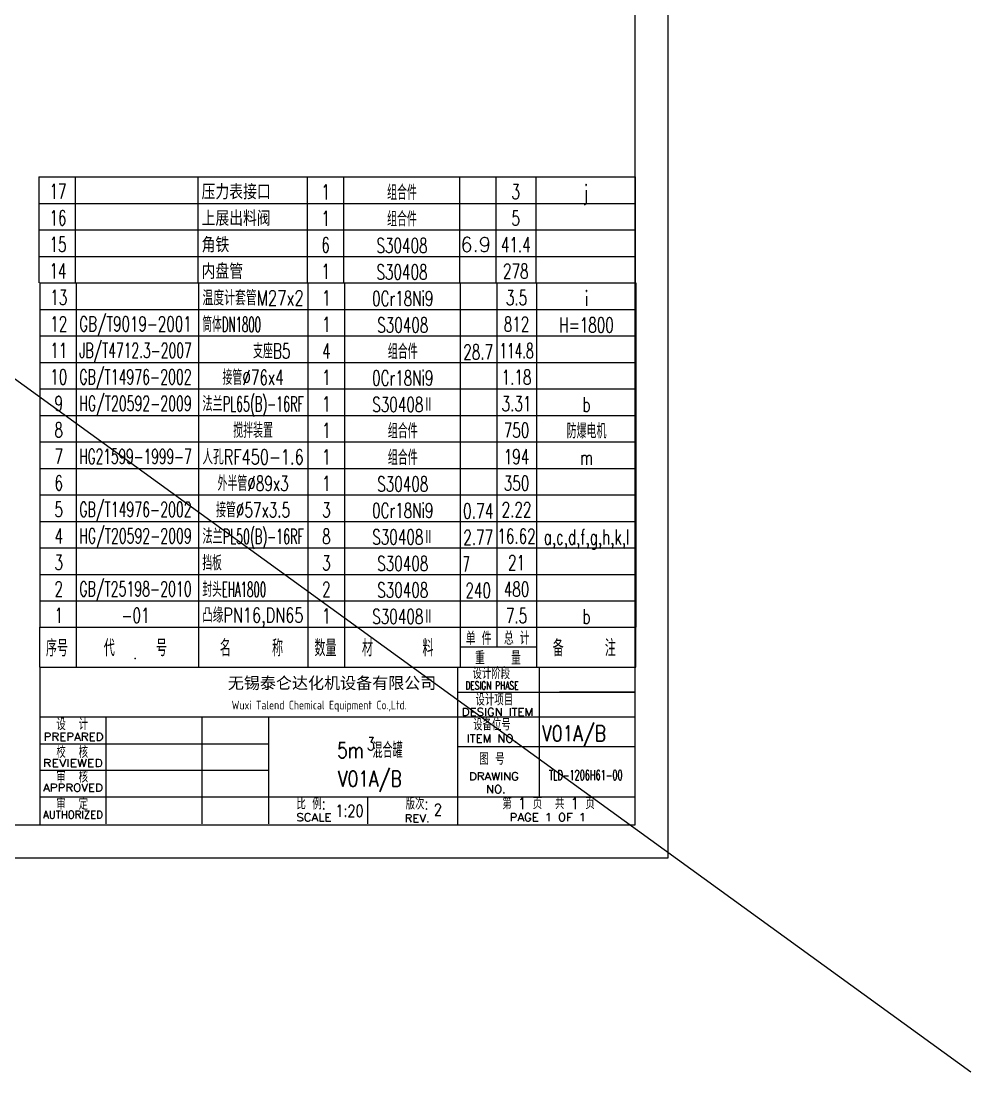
# Model space of a CAD drawing. Header units: millimetres. Extents: x -1762 to 42666, y -863 to 15979.
# Drawn here: x 39745 to 42613, y -746 to 2427 of the extents above; entities that cross this region are included whole.
import ezdxf
from ezdxf.enums import TextEntityAlignment as Align

# ---------------------------------------------------------------- set-up
doc = ezdxf.new("R2010")
doc.units = ezdxf.units.MM
doc.header["$LTSCALE"] = 10
doc.header["$MEASUREMENT"] = 0
doc.layers.get('0').update_dxf_attribs({"linetype": 'CONTINUOUS'})
doc.layers.get('DEFPOINTS').update_dxf_attribs({"linetype": 'CONTINUOUS'})
for name, color, linetype in [('1轮廓实线层', 7, 'CONTINUOUS'), ('2细线层', 3, 'CONTINUOUS'), ('6', 1, 'CONTINUOUS'), ('6文字层', 3, 'CONTINUOUS'), ('7', 7, 'CONTINUOUS'), ('图框层', 7, 'CONTINUOUS')]:
    doc.layers.add(name, color=color, linetype=linetype)
doc.styles.add('HZ', font='txt', dxfattribs={"width": 0.7, "height": 5, "bigfont": 'hztxt'})
doc.styles.add('PC_TEXTSTYLE', font='romans.shx', dxfattribs={"width": 0.8, "bigfont": 'hzfs.shx'})
doc.styles.get("Standard").update_dxf_attribs({"font": 'ISOCP'})
doc.styles.add('STYLE1', font='', dxfattribs={"width": 0.8})
doc.styles.add('TH_GBDIM', font='romans.shx', dxfattribs={"width": 0.8, "bigfont": 'gbcbig.shx'})
doc.styles.get('STYLE1').set_extended_font_data('SimSun')

# ---------------------------------------------------------------- blocks, each defined once
blk = doc.blocks.new('PC_MXBTITLERECORD')
at = {"layer": '1轮廓实线层'}
for q in [(-180, 12), (0, 0)]:
    blk.add_line((-180, 0), q, dxfattribs=at)
at = {"layer": '2细线层'}
for p, q in [((-180, 12), (0, 12)), ((-169, 12), (-169, 0)), ((-132, 12), (-132, 0)), ((-99, 12), (-99, 0)), ((-88, 12), (-88, 0)), ((-53, 12), (-53, 0)), ((-42, 12), (-42, 6)), ((-30, 12), (-30, 0)), ((-30, 6), (-53, 6))]:
    blk.add_line(p, q, dxfattribs=at)
at = {"layer": '图框层'}
blk.add_line((0, 0), (0, 12), dxfattribs=at)
at = {"layer": '6文字层', "style": 'PC_TEXTSTYLE', "width": 0.667}
for s, height, p in [('单 件', 4, (-47.45, 8.84)), ('总 计', 4, (-35.96, 8.94)), ('序号', 5, (-174.77, 6)), ('代     号', 5, (-151.09, 6)), ('名     称', 5, (-116.06, 6)), ('数量', 5, (-93.71, 6)), ('材      料', 5, (-71.89, 6)), ('备     注', 5, (-15.57, 6)), ('重    量', 4, (-41.65, 2.94))]:
    blk.add_text(s, height=height, dxfattribs=at).set_placement(p, align=Align.MIDDLE)
blk = doc.blocks.new('PC_MXB_BLOCK')
at = {"layer": '1轮廓实线层'}
blk.add_line((-180, 8), (-180, 0), dxfattribs=at)
at = {"layer": '2细线层'}
for p, q in [((-180, 8), (0, 8)), ((-169, 8), (-169, 0)), ((-132, 8), (-132, 0)), ((-99, 8), (-99, 0)), ((-88, 8), (-88, 0)), ((-53, 8), (-53, 0)), ((-42, 8), (-42, 0)), ((-30, 8), (-30, 0))]:
    blk.add_line(p, q, dxfattribs=at)
at = {"layer": '图框层'}
blk.add_line((0, 8), (0, 0), dxfattribs=at)
at = {"layer": '6文字层', "style": 'PC_TEXTSTYLE'}
for tag, width, p, p2 in [('序号', 0.769182, (-178.38, 1.35), (-170.09, 1.35)), ('代号', 3.14773, (-168.05, 1.35), (-134.11, 1.35)), ('名称', 2.802424, (-130.87, 1.2), (-100.28, 1.2)), ('数量', 0.817449, (-97.88, 1.2), (-89, 1.2)), ('材料', 2.943328, (-86.43, 1.01), (-54.3, 1.01)), ('单重', 0.854038, (-52.21, 0.89), (-43, 0.89)), ('总重', 0.958888, (-41.2, 1.27), (-30.86, 1.27)), ('备注', 2.494074, (-28.61, 1.02), (-1.16, 1.02))]:
    blk.add_attdef(tag, text='', height=4.5, dxfattribs=dict(at, width=width)).set_placement(p, p2, align=Align.FIT)

msp = doc.modelspace()

# ---------------------------------------------------------------- linework, layer by layer
at = {"color": 4, "linetype": 'Continuous'}
for p, q in [((41311.01, 84.29), (41311.01, 476.24)), ((41064.1, 0), (41064.1, 473.21)), ((40002.45, 3.03), (40002.45, 325.75)), ((40292.41, 3.03), (40292.41, 325.75)), ((40493.05, 3.03), (40493.05, 325.75))]:
    msp.add_line(p, q, dxfattribs=at)
msp.add_point((40089.62, 502.47))
msp.add_point((40089.62, 502.47))
msp.add_point((40089.62, 502.47))
msp.add_point((40089.62, 502.47))
at = {"layer": '1轮廓实线层', "ltscale": 14}
for p, q in [((32794.98, 6371.56), (42613.46, -746.1)), ((39801.62, 476.24), (39801.62, 0))]:
    msp.add_line(p, q, dxfattribs=at)
at = {"layer": '6', "color": 3}
for p, q in [((41064.1, 400.34), (41599.25, 400.34)), ((41599.25, 400.34), (41371.34, 400.34)), ((39801.81, 325.75), (41599.7, 325.75)), ((39801.81, 244.81), (40493.05, 244.81)), ((41064.1, 236.6), (41599.7, 236.6)), ((39801.81, 84.29), (41599.7, 84.29)), ((40792.55, 3.03), (40792.55, 84.29))]:
    msp.add_line(p, q, dxfattribs=at)
at = {"layer": '7'}
msp.add_line((39801.81, 164.55), (40493.05, 164.55), dxfattribs=at)
at = {"layer": 'DEFPOINTS', "ltscale": 14}
msp.add_line((41699.25, -100), (41699.25, 5840), dxfattribs=at)
at = {"layer": 'DEFPOINTS', "color": 0, "ltscale": 14}
msp.add_line((33289.25, -100), (41699.25, -100), dxfattribs=at)
at = {"layer": '图框层', "color": 7, "ltscale": 14}
for p, q in [((41599.25, 0), (41599.25, 5740)), ((33539.25, 0), (41599.25, 0))]:
    msp.add_line(p, q, dxfattribs=at)
at = {"layer": '图框层'}
msp.add_line((41599.25, 0), (41599.25, 466.47), dxfattribs=at)

# ---------------------------------------------------------------- block references
at = {"layer": '图框层', "ltscale": 14}
ref = msp.add_blockref('PC_MXB_BLOCK', (41599.25, 1876.24), dxfattribs=dict(at, xscale=10, yscale=10, zscale=10))
ref.add_attrib('序号', '17', dxfattribs={"layer": '6文字层', "height": 45, "style": 'PC_TEXTSTYLE', "width": 0.667}).set_placement((39856.9, 1889.73), align=Align.CENTER)
ref.add_attrib('名称', '压力表接口', (40290.58, 1888.19), dxfattribs={"layer": '6文字层', "height": 45, "style": 'PC_TEXTSTYLE', "width": 0.927})
ref.add_attrib('数量', '1', dxfattribs={"layer": '6文字层', "height": 45, "style": 'PC_TEXTSTYLE', "width": 0.667}).set_placement((40664.85, 1888.19), align=Align.CENTER)
ref.add_attrib('材料', '组合件', dxfattribs={"layer": '6文字层', "height": 45, "style": 'PC_TEXTSTYLE', "width": 0.667}).set_placement((40895.56, 1886.34), align=Align.CENTER)
ref.add_attrib('备注', 'j', dxfattribs={"layer": '6文字层', "height": 45, "style": 'PC_TEXTSTYLE', "width": 0.667}).set_placement((41450.4, 1886.48), align=Align.CENTER)
ref.add_attrib('总重', '3', dxfattribs={"layer": '6文字层', "height": 45, "style": 'PC_TEXTSTYLE', "width": 0.667}).set_placement((41238.99, 1888.89), align=Align.CENTER)
ref = msp.add_blockref('PC_MXB_BLOCK', (41599.25, 1796.24), dxfattribs=dict(at, xscale=10, yscale=10, zscale=10))
ref.add_attrib('序号', '16', dxfattribs={"layer": '6文字层', "height": 45, "style": 'PC_TEXTSTYLE', "width": 0.667}).set_placement((39856.9, 1809.73), align=Align.CENTER)
ref.add_attrib('名称', '上展出料阀', (40290.58, 1808.19), dxfattribs={"layer": '6文字层', "height": 45, "style": 'PC_TEXTSTYLE', "width": 0.927})
ref.add_attrib('数量', '1', dxfattribs={"layer": '6文字层', "height": 45, "style": 'PC_TEXTSTYLE', "width": 0.667}).set_placement((40664.85, 1808.19), align=Align.CENTER)
ref.add_attrib('材料', '组合件', dxfattribs={"layer": '6文字层', "height": 45, "style": 'PC_TEXTSTYLE', "width": 0.667}).set_placement((40895.56, 1806.34), align=Align.CENTER)
ref.add_attrib('总重', '5', dxfattribs={"layer": '6文字层', "height": 45, "style": 'PC_TEXTSTYLE', "width": 0.667}).set_placement((41238.99, 1808.89), align=Align.CENTER)
ref = msp.add_blockref('PC_MXB_BLOCK', (41599.25, 1716.24), dxfattribs=dict(at, xscale=10, yscale=10, zscale=10))
ref.add_attrib('序号', '15', dxfattribs={"layer": '6文字层', "height": 45, "style": 'PC_TEXTSTYLE', "width": 0.667}).set_placement((39856.9, 1729.73), align=Align.CENTER)
ref.add_attrib('名称', '角铁', (40290.58, 1728.19), dxfattribs={"layer": '6文字层', "height": 45, "style": 'PC_TEXTSTYLE', "width": 0.927})
ref.add_attrib('数量', '6', dxfattribs={"layer": '6文字层', "height": 45, "style": 'PC_TEXTSTYLE', "width": 0.667}).set_placement((40664.85, 1728.19), align=Align.CENTER)
ref.add_attrib('材料', 'S30408', dxfattribs={"layer": '6文字层', "height": 45, "style": 'PC_TEXTSTYLE', "width": 0.667}).set_placement((40895.56, 1726.34), align=Align.CENTER)
ref.add_attrib('单重', '6.9', dxfattribs={"layer": '6文字层', "height": 45, "style": 'PC_TEXTSTYLE', "width": 0.934185}).set_placement((41072.05, 1729.57), (41164.13, 1729.57), align=Align.FIT)
ref.add_attrib('总重', '41.4', dxfattribs={"layer": '6文字层', "height": 45, "style": 'PC_TEXTSTYLE', "width": 0.667}).set_placement((41238.99, 1728.89), align=Align.CENTER)
ref = msp.add_blockref('PC_MXB_BLOCK', (41599.25, 1636.24), dxfattribs=dict(at, xscale=10, yscale=10, zscale=10))
ref.add_attrib('序号', '14', dxfattribs={"layer": '6文字层', "height": 45, "style": 'PC_TEXTSTYLE', "width": 0.667}).set_placement((39856.9, 1649.73), align=Align.CENTER)
ref.add_attrib('名称', '内盘管', (40290.58, 1648.19), dxfattribs={"layer": '6文字层', "height": 45, "style": 'PC_TEXTSTYLE', "width": 0.927})
ref.add_attrib('数量', '1', dxfattribs={"layer": '6文字层', "height": 45, "style": 'PC_TEXTSTYLE', "width": 0.667}).set_placement((40664.85, 1648.19), align=Align.CENTER)
ref.add_attrib('材料', 'S30408', dxfattribs={"layer": '6文字层', "height": 45, "style": 'PC_TEXTSTYLE', "width": 0.667}).set_placement((40895.56, 1646.34), align=Align.CENTER)
ref.add_attrib('总重', '278', dxfattribs={"layer": '6文字层', "height": 45, "style": 'PC_TEXTSTYLE', "width": 0.667}).set_placement((41238.99, 1648.89), align=Align.CENTER)
ref = msp.add_blockref('PC_MXB_BLOCK', (41601.62, 1556.24), dxfattribs=dict(at, xscale=10, yscale=10, zscale=10))
ref.add_attrib('序号', '13', dxfattribs={"layer": '6文字层', "height": 45, "style": 'PC_TEXTSTYLE', "width": 0.667}).set_placement((39859.27, 1569.73), align=Align.CENTER)
ref.add_attrib('名称', '温度计套管M27x2', dxfattribs={"layer": '6文字层', "height": 45, "style": 'PC_TEXTSTYLE', "width": 0.69574}).set_placement((40292.95, 1568.19), (40598.86, 1568.19), align=Align.FIT)
ref.add_attrib('数量', '1', dxfattribs={"layer": '6文字层', "height": 45, "style": 'PC_TEXTSTYLE', "width": 0.667}).set_placement((40667.22, 1568.19), align=Align.CENTER)
ref.add_attrib('材料', '0Cr18Ni9', dxfattribs={"layer": '6文字层', "height": 45, "style": 'PC_TEXTSTYLE', "width": 0.667}).set_placement((40897.93, 1566.34), align=Align.CENTER)
ref.add_attrib('备注', 'i', dxfattribs={"layer": '6文字层', "height": 45, "style": 'PC_TEXTSTYLE', "width": 0.667}).set_placement((41452.76, 1566.48), align=Align.CENTER)
ref.add_attrib('总重', '3.5', dxfattribs={"layer": '6文字层', "height": 45, "style": 'PC_TEXTSTYLE', "width": 0.667}).set_placement((41241.36, 1568.89), align=Align.CENTER)
ref = msp.add_blockref('PC_MXB_BLOCK', (41601.62, 1476.24), dxfattribs=dict(at, xscale=10, yscale=10, zscale=10))
ref.add_attrib('代号', 'GB/T9019-2001', dxfattribs={"layer": '6文字层', "height": 45, "style": 'PC_TEXTSTYLE', "width": 0.616279}).set_placement((39921.15, 1489.73), (40260.54, 1489.73), align=Align.FIT)
ref.add_attrib('序号', '12', dxfattribs={"layer": '6文字层', "height": 45, "style": 'PC_TEXTSTYLE', "width": 0.667}).set_placement((39859.27, 1489.73), align=Align.CENTER)
ref.add_attrib('名称', '筒体DN1800', (40292.95, 1488.19), dxfattribs={"layer": '6文字层', "height": 45, "style": 'PC_TEXTSTYLE', "width": 0.5})
ref.add_attrib('数量', '1', dxfattribs={"layer": '6文字层', "height": 45, "style": 'PC_TEXTSTYLE', "width": 0.667}).set_placement((40667.22, 1488.19), align=Align.CENTER)
ref.add_attrib('材料', 'S30408', dxfattribs={"layer": '6文字层', "height": 45, "style": 'PC_TEXTSTYLE', "width": 0.667}).set_placement((40897.93, 1486.34), align=Align.CENTER)
ref.add_attrib('备注', 'H=1800', dxfattribs={"layer": '6文字层', "height": 45, "style": 'PC_TEXTSTYLE', "width": 0.667}).set_placement((41452.76, 1486.48), align=Align.CENTER)
ref.add_attrib('总重', '812', dxfattribs={"layer": '6文字层', "height": 45, "style": 'PC_TEXTSTYLE', "width": 0.667}).set_placement((41241.36, 1488.89), align=Align.CENTER)
ref = msp.add_blockref('PC_MXB_BLOCK', (41601.62, 1396.24), dxfattribs=dict(at, xscale=10, yscale=10, zscale=10))
ref.add_attrib('代号', 'JB/T4712.3-2007', dxfattribs={"layer": '6文字层', "height": 45, "style": 'PC_TEXTSTYLE', "width": 0.549944}).set_placement((39921.15, 1409.73), (40260.54, 1409.73), align=Align.FIT)
ref.add_attrib('序号', '11', dxfattribs={"layer": '6文字层', "height": 45, "style": 'PC_TEXTSTYLE', "width": 0.667}).set_placement((39859.27, 1409.73), align=Align.CENTER)
ref.add_attrib('名称', '支座B5', (40445.9, 1408.19), dxfattribs={"layer": '6文字层', "height": 45, "style": 'PC_TEXTSTYLE', "width": 0.667})
ref.add_attrib('数量', '4', dxfattribs={"layer": '6文字层', "height": 45, "style": 'PC_TEXTSTYLE', "width": 0.667}).set_placement((40667.22, 1408.19), align=Align.CENTER)
ref.add_attrib('材料', '组合件', dxfattribs={"layer": '6文字层', "height": 45, "style": 'PC_TEXTSTYLE', "width": 0.667}).set_placement((40897.93, 1406.34), align=Align.CENTER)
ref.add_attrib('单重', '28.7', dxfattribs={"layer": '6文字层', "height": 45, "style": 'PC_TEXTSTYLE', "width": 0.667}).set_placement((41125.58, 1405.11), align=Align.CENTER)
ref.add_attrib('总重', '114.8', dxfattribs={"layer": '6文字层', "height": 45, "style": 'PC_TEXTSTYLE', "width": 0.554577}).set_placement((41189.67, 1408.89), (41293.05, 1408.89), align=Align.FIT)
ref = msp.add_blockref('PC_MXB_BLOCK', (41601.62, 1316.24), dxfattribs=dict(at, xscale=10, yscale=10, zscale=10))
ref.add_attrib('代号', 'GB/T14976-2002', dxfattribs={"layer": '6文字层', "height": 45, "style": 'PC_TEXTSTYLE', "width": 0.55966}).set_placement((39921.15, 1329.73), (40260.54, 1329.73), align=Align.FIT)
ref.add_attrib('序号', '10', dxfattribs={"layer": '6文字层', "height": 45, "style": 'PC_TEXTSTYLE', "width": 0.667}).set_placement((39859.27, 1329.73), align=Align.CENTER)
ref.add_attrib('名称', '接管%%C76x4', dxfattribs={"layer": '6文字层', "height": 45, "style": 'PC_TEXTSTYLE', "width": 0.667}).set_placement((40445.9, 1328.19), align=Align.CENTER)
ref.add_attrib('数量', '1', dxfattribs={"layer": '6文字层', "height": 45, "style": 'PC_TEXTSTYLE', "width": 0.667}).set_placement((40667.22, 1328.19), align=Align.CENTER)
ref.add_attrib('材料', '0Cr18Ni9', dxfattribs={"layer": '6文字层', "height": 45, "style": 'PC_TEXTSTYLE', "width": 0.667}).set_placement((40897.93, 1326.34), align=Align.CENTER)
ref.add_attrib('总重', '1.18', dxfattribs={"layer": '6文字层', "height": 45, "style": 'PC_TEXTSTYLE', "width": 0.667}).set_placement((41241.36, 1328.89), align=Align.CENTER)
ref = msp.add_blockref('PC_MXB_BLOCK', (41601.62, 1236.24), dxfattribs=dict(at, xscale=10, yscale=10, zscale=10))
ref.add_attrib('代号', 'HG/T20592-2009', dxfattribs={"layer": '6文字层', "height": 45, "style": 'PC_TEXTSTYLE', "width": 0.55966}).set_placement((39921.15, 1249.73), (40260.54, 1249.73), align=Align.FIT)
ref.add_attrib('序号', '9', dxfattribs={"layer": '6文字层', "height": 45, "style": 'PC_TEXTSTYLE', "width": 0.667}).set_placement((39859.27, 1249.73), align=Align.CENTER)
ref.add_attrib('名称', '法兰PL65(B)-16RF', dxfattribs={"layer": '6文字层', "height": 45, "style": 'PC_TEXTSTYLE', "width": 0.521249}).set_placement((40292.95, 1248.19), (40598.86, 1248.19), align=Align.FIT)
ref.add_attrib('数量', '1', dxfattribs={"layer": '6文字层', "height": 45, "style": 'PC_TEXTSTYLE', "width": 0.667}).set_placement((40667.22, 1248.19), align=Align.CENTER)
ref.add_attrib('材料', 'S30408Ⅱ', dxfattribs={"layer": '6文字层', "height": 45, "style": 'PC_TEXTSTYLE', "width": 0.667}).set_placement((40897.93, 1246.34), align=Align.CENTER)
ref.add_attrib('备注', 'b', dxfattribs={"layer": '6文字层', "height": 45, "style": 'PC_TEXTSTYLE', "width": 0.667}).set_placement((41452.76, 1246.48), align=Align.CENTER)
ref.add_attrib('总重', '3.31', dxfattribs={"layer": '6文字层', "height": 45, "style": 'PC_TEXTSTYLE', "width": 0.667}).set_placement((41241.36, 1248.89), align=Align.CENTER)
ref = msp.add_blockref('PC_MXB_BLOCK', (41601.62, 1156.24), dxfattribs=dict(at, xscale=10, yscale=10, zscale=10))
ref.add_attrib('序号', '8', dxfattribs={"layer": '6文字层', "height": 45, "style": 'PC_TEXTSTYLE', "width": 0.667}).set_placement((39859.27, 1169.73), align=Align.CENTER)
ref.add_attrib('名称', '搅拌装置', dxfattribs={"layer": '6文字层', "height": 45, "style": 'PC_TEXTSTYLE', "width": 0.667}).set_placement((40445.9, 1168.19), align=Align.CENTER)
ref.add_attrib('数量', '1', dxfattribs={"layer": '6文字层', "height": 45, "style": 'PC_TEXTSTYLE', "width": 0.667}).set_placement((40667.22, 1168.19), align=Align.CENTER)
ref.add_attrib('材料', '组合件', dxfattribs={"layer": '6文字层', "height": 45, "style": 'PC_TEXTSTYLE', "width": 0.667}).set_placement((40897.93, 1166.34), align=Align.CENTER)
ref.add_attrib('备注', '防爆电机', dxfattribs={"layer": '6文字层', "height": 45, "style": 'PC_TEXTSTYLE', "width": 0.667}).set_placement((41452.76, 1166.48), align=Align.CENTER)
ref.add_attrib('总重', '750', dxfattribs={"layer": '6文字层', "height": 45, "style": 'PC_TEXTSTYLE', "width": 0.667}).set_placement((41241.36, 1168.89), align=Align.CENTER)
ref = msp.add_blockref('PC_MXB_BLOCK', (41601.62, 1076.24), dxfattribs=dict(at, xscale=10, yscale=10, zscale=10))
ref.add_attrib('代号', 'HG21599-1999-7', dxfattribs={"layer": '6文字层', "height": 45, "style": 'PC_TEXTSTYLE', "width": 0.54241}).set_placement((39921.15, 1089.73), (40260.54, 1089.73), align=Align.FIT)
ref.add_attrib('序号', '7', dxfattribs={"layer": '6文字层', "height": 45, "style": 'PC_TEXTSTYLE', "width": 0.667}).set_placement((39859.27, 1089.73), align=Align.CENTER)
ref.add_attrib('名称', '人孔RF450-1.6', dxfattribs={"layer": '6文字层', "height": 45, "style": 'PC_TEXTSTYLE', "width": 0.664373}).set_placement((40292.95, 1088.19), (40598.86, 1088.19), align=Align.FIT)
ref.add_attrib('数量', '1', dxfattribs={"layer": '6文字层', "height": 45, "style": 'PC_TEXTSTYLE', "width": 0.667}).set_placement((40667.22, 1088.19), align=Align.CENTER)
ref.add_attrib('材料', '组合件', dxfattribs={"layer": '6文字层', "height": 45, "style": 'PC_TEXTSTYLE', "width": 0.667}).set_placement((40897.93, 1086.34), align=Align.CENTER)
ref.add_attrib('备注', 'm', dxfattribs={"layer": '6文字层', "height": 45, "style": 'PC_TEXTSTYLE', "width": 0.667}).set_placement((41452.76, 1086.48), align=Align.CENTER)
ref.add_attrib('总重', '194', dxfattribs={"layer": '6文字层', "height": 45, "style": 'PC_TEXTSTYLE', "width": 0.667}).set_placement((41241.36, 1088.89), align=Align.CENTER)
ref = msp.add_blockref('PC_MXB_BLOCK', (41601.62, 996.24), dxfattribs=dict(at, xscale=10, yscale=10, zscale=10))
ref.add_attrib('序号', '6', dxfattribs={"layer": '6文字层', "height": 45, "style": 'PC_TEXTSTYLE', "width": 0.667}).set_placement((39859.27, 1009.73), align=Align.CENTER)
ref.add_attrib('名称', '外半管%%C89x3', dxfattribs={"layer": '6文字层', "height": 45, "style": 'PC_TEXTSTYLE', "width": 0.667}).set_placement((40445.9, 1008.19), align=Align.CENTER)
ref.add_attrib('数量', '1', dxfattribs={"layer": '6文字层', "height": 45, "style": 'PC_TEXTSTYLE', "width": 0.667}).set_placement((40667.22, 1008.19), align=Align.CENTER)
ref.add_attrib('材料', 'S30408', dxfattribs={"layer": '6文字层', "height": 45, "style": 'PC_TEXTSTYLE', "width": 0.667}).set_placement((40897.93, 1006.34), align=Align.CENTER)
ref.add_attrib('总重', '350', dxfattribs={"layer": '6文字层', "height": 45, "style": 'PC_TEXTSTYLE', "width": 0.667}).set_placement((41241.36, 1008.89), align=Align.CENTER)
ref = msp.add_blockref('PC_MXB_BLOCK', (41601.62, 916.24), dxfattribs=dict(at, xscale=10, yscale=10, zscale=10))
ref.add_attrib('代号', 'GB/T14976-2002', dxfattribs={"layer": '6文字层', "height": 45, "style": 'PC_TEXTSTYLE', "width": 0.55966}).set_placement((39921.15, 929.73), (40260.54, 929.73), align=Align.FIT)
ref.add_attrib('序号', '5', dxfattribs={"layer": '6文字层', "height": 45, "style": 'PC_TEXTSTYLE', "width": 0.667}).set_placement((39859.27, 929.73), align=Align.CENTER)
ref.add_attrib('名称', '接管%%C57x3.5', dxfattribs={"layer": '6文字层', "height": 45, "style": 'PC_TEXTSTYLE', "width": 0.667}).set_placement((40445.9, 928.19), align=Align.CENTER)
ref.add_attrib('数量', '3', dxfattribs={"layer": '6文字层', "height": 45, "style": 'PC_TEXTSTYLE', "width": 0.667}).set_placement((40667.22, 928.19), align=Align.CENTER)
ref.add_attrib('材料', '0Cr18Ni9', dxfattribs={"layer": '6文字层', "height": 45, "style": 'PC_TEXTSTYLE', "width": 0.667}).set_placement((40897.93, 926.34), align=Align.CENTER)
ref.add_attrib('单重', '0.74', dxfattribs={"layer": '6文字层', "height": 45, "style": 'PC_TEXTSTYLE', "width": 0.631949}).set_placement((41079.54, 925.11), (41171.63, 925.11), align=Align.FIT)
ref.add_attrib('总重', '2.22', dxfattribs={"layer": '6文字层', "height": 45, "style": 'PC_TEXTSTYLE', "width": 0.667}).set_placement((41241.36, 928.89), align=Align.CENTER)
ref = msp.add_blockref('PC_MXB_BLOCK', (41601.62, 836.24), dxfattribs=dict(at, xscale=10, yscale=10, zscale=10))
ref.add_attrib('代号', 'HG/T20592-2009', dxfattribs={"layer": '6文字层', "height": 45, "style": 'PC_TEXTSTYLE', "width": 0.55966}).set_placement((39921.15, 849.73), (40260.54, 849.73), align=Align.FIT)
ref.add_attrib('序号', '4', dxfattribs={"layer": '6文字层', "height": 45, "style": 'PC_TEXTSTYLE', "width": 0.667}).set_placement((39859.27, 849.73), align=Align.CENTER)
ref.add_attrib('名称', '法兰PL50(B)-16RF', dxfattribs={"layer": '6文字层', "height": 45, "style": 'PC_TEXTSTYLE', "width": 0.521249}).set_placement((40292.95, 848.19), (40598.86, 848.19), align=Align.FIT)
ref.add_attrib('数量', '8', dxfattribs={"layer": '6文字层', "height": 45, "style": 'PC_TEXTSTYLE', "width": 0.667}).set_placement((40667.22, 848.19), align=Align.CENTER)
ref.add_attrib('材料', 'S30408Ⅱ', dxfattribs={"layer": '6文字层', "height": 45, "style": 'PC_TEXTSTYLE', "width": 0.667}).set_placement((40897.93, 846.34), align=Align.CENTER)
ref.add_attrib('单重', '2.77', dxfattribs={"layer": '6文字层', "height": 45, "style": 'PC_TEXTSTYLE', "width": 0.667}).set_placement((41125.58, 845.11), align=Align.CENTER)
ref.add_attrib('备注', 'a,c,d,f,g,h,k,l', dxfattribs={"layer": '6文字层', "height": 45, "style": 'PC_TEXTSTYLE', "width": 0.667}).set_placement((41452.76, 846.48), align=Align.CENTER)
ref.add_attrib('总重', '16.62', dxfattribs={"layer": '6文字层', "height": 45, "style": 'PC_TEXTSTYLE', "width": 0.667}).set_placement((41241.36, 848.89), align=Align.CENTER)
ref = msp.add_blockref('PC_MXB_BLOCK', (41601.62, 756.24), dxfattribs=dict(at, xscale=10, yscale=10, zscale=10))
ref.add_attrib('序号', '3', dxfattribs={"layer": '6文字层', "height": 45, "style": 'PC_TEXTSTYLE', "width": 0.667}).set_placement((39859.27, 769.73), align=Align.CENTER)
ref.add_attrib('名称', '挡板', (40292.95, 768.19), dxfattribs={"layer": '6文字层', "height": 45, "style": 'PC_TEXTSTYLE', "width": 0.5})
ref.add_attrib('数量', '3', dxfattribs={"layer": '6文字层', "height": 45, "style": 'PC_TEXTSTYLE', "width": 0.667}).set_placement((40667.22, 768.19), align=Align.CENTER)
ref.add_attrib('材料', 'S30408', dxfattribs={"layer": '6文字层', "height": 45, "style": 'PC_TEXTSTYLE', "width": 0.667}).set_placement((40897.93, 766.34), align=Align.CENTER)
ref.add_attrib('单重', '7', (41079.54, 765.11), dxfattribs={"layer": '6文字层', "height": 45, "style": 'PC_TEXTSTYLE', "width": 0.5})
ref.add_attrib('总重', '21', dxfattribs={"layer": '6文字层', "height": 45, "style": 'PC_TEXTSTYLE', "width": 0.667}).set_placement((41241.36, 768.89), align=Align.CENTER)
ref = msp.add_blockref('PC_MXB_BLOCK', (41601.62, 676.24), dxfattribs=dict(at, xscale=10, yscale=10, zscale=10))
ref.add_attrib('代号', 'GB/T25198-2010', dxfattribs={"layer": '6文字层', "height": 45, "style": 'PC_TEXTSTYLE', "width": 0.55966}).set_placement((39921.15, 689.73), (40260.54, 689.73), align=Align.FIT)
ref.add_attrib('序号', '2', dxfattribs={"layer": '6文字层', "height": 45, "style": 'PC_TEXTSTYLE', "width": 0.667}).set_placement((39859.27, 689.73), align=Align.CENTER)
ref.add_attrib('名称', '封头EHA1800', (40292.95, 688.19), dxfattribs={"layer": '6文字层', "height": 45, "style": 'PC_TEXTSTYLE', "width": 0.5})
ref.add_attrib('数量', '2', dxfattribs={"layer": '6文字层', "height": 45, "style": 'PC_TEXTSTYLE', "width": 0.667}).set_placement((40667.22, 688.19), align=Align.CENTER)
ref.add_attrib('材料', 'S30408', dxfattribs={"layer": '6文字层', "height": 45, "style": 'PC_TEXTSTYLE', "width": 0.667}).set_placement((40897.93, 686.34), align=Align.CENTER)
ref.add_attrib('单重', '240', dxfattribs={"layer": '6文字层', "height": 45, "style": 'PC_TEXTSTYLE', "width": 0.667}).set_placement((41125.58, 685.11), align=Align.CENTER)
ref.add_attrib('总重', '480', dxfattribs={"layer": '6文字层', "height": 45, "style": 'PC_TEXTSTYLE', "width": 0.667}).set_placement((41241.36, 688.89), align=Align.CENTER)
ref = msp.add_blockref('PC_MXB_BLOCK', (41601.62, 596.24), dxfattribs=dict(at, xscale=10, yscale=10, zscale=10))
ref.add_attrib('代号', '-01', dxfattribs={"layer": '6文字层', "height": 45, "style": 'PC_TEXTSTYLE', "width": 0.667}).set_placement((40090.85, 609.73), align=Align.CENTER)
ref.add_attrib('序号', '1', dxfattribs={"layer": '6文字层', "height": 45, "style": 'PC_TEXTSTYLE', "width": 0.667}).set_placement((39859.27, 609.73), align=Align.CENTER)
ref.add_attrib('名称', '凸缘PN16,DN65', dxfattribs={"layer": '6文字层', "height": 45, "style": 'PC_TEXTSTYLE', "width": 0.661295}).set_placement((40292.12, 610.48), (40598.03, 610.48), align=Align.FIT)
ref.add_attrib('数量', '1', dxfattribs={"layer": '6文字层', "height": 45, "style": 'PC_TEXTSTYLE', "width": 0.667}).set_placement((40667.22, 608.19), align=Align.CENTER)
ref.add_attrib('材料', 'S30408Ⅱ', dxfattribs={"layer": '6文字层', "height": 45, "style": 'PC_TEXTSTYLE', "width": 0.667}).set_placement((40897.93, 606.34), align=Align.CENTER)
ref.add_attrib('备注', 'b', dxfattribs={"layer": '6文字层', "height": 45, "style": 'PC_TEXTSTYLE', "width": 0.667}).set_placement((41452.76, 606.48), align=Align.CENTER)
ref.add_attrib('总重', '7.5', dxfattribs={"layer": '6文字层', "height": 45, "style": 'PC_TEXTSTYLE', "width": 0.667}).set_placement((41241.36, 608.89), align=Align.CENTER)
at = {"layer": '图框层', "ltscale": 14, "xscale": 10, "yscale": 10, "zscale": 10}
msp.add_blockref('PC_MXBTITLERECORD', (41601.62, 476.24), dxfattribs=at)

# ---------------------------------------------------------------- texts
at = {"color": 2, "linetype": 'Continuous', "style": 'STYLE1'}
msp.add_text('无锡泰仑达化机设备有限公司', height=35.4715, dxfattribs=at).set_placement((40369.94, 410.38))
at = {"color": 1, "linetype": 'Continuous', "width": 0.9}
msp.add_text('Wuxi Talend Chemical Equipment Co.,Ltd.', height=26.082, dxfattribs=at).set_placement((40381.25, 348.56))
at = {"layer": '6文字层', "color": 7, "ltscale": 10, "style": 'HZ', "width": 0.667}
msp.add_text('3', height=40, dxfattribs=at).set_placement((40790.3, 224.37))
at = {"layer": '7', "style": 'TH_GBDIM'}
for s, height, width, p in [('设计阶段', 35.472, 0.8, (41165.21, 439.9)), ('设计项目', 35.472, 0.8, (41174.34, 360.02)), ('DESIGN ITEM', 23.6477, 1.098385, (41184.19, 328.69)), ('设  计', 35.472, 0.8, (39899.85, 285.97)), ('设备位号', 35.472, 0.8, (41167.17, 284.8)), ('V01A/B', 47.295, 0.8, (41415.24, 252.15)), ('5m 混合罐', 47.295, 0.8, (40798.53, 201.59)), ('ITEM NO.', 23.648, 1.098385, (41167.24, 248.87)), ('校  核', 35.472, 0.8, (39899.85, 201.84)), ('图 号', 35.472, 0.8, (41167.17, 181.23)), ('审  核', 35.472, 0.8, (39899.85, 127.63)), ('V01A/B', 47.295, 0.8, (40798.53, 115.31)), ('TLD-1206H61-00', 30, 0.6, (41450.62, 135.29)), ('审  定', 35.472, 0.8, (39899.85, 45.36)), ('版次:', 35.472, 0.8, (40941.01, 46.24)), ('第 1 页  共 1 页', 35.4715, 0.8, (41338.06, 47.28)), ('2', 35.47, 0.8, (41004.04, 27.95)), ('PAGE 1 OF 1', 23.6477, 1.098385, (41335.87, 11.1)), ('REV.', 23.648, 1.098385, (40941.32, 7.73))]:
    msp.add_text(s, height=height, dxfattribs=dict(at, width=width)).set_placement(p, align=Align.CENTER)
for s, height, width, p, p2 in [('DESIGN PHASE', 23.6477, 0.619765, (41087.03, 408.77), (41247.54, 408.77)), ('PREPARED', 23.648, 1.014963, (39813.62, 254.03, -2.54), (39994.2, 254.03, -2.54)), ('REVIEWED', 23.648, 1.098385, (39811.84, 174.8), (39992.42, 174.8)), ('APPROVED', 23.648, 1.014963, (39811.84, 100.47), (39992.42, 100.47)), ('AUTHORIZED', 23.648, 0.862173, (39811.84, 19.02), (39992.42, 19.02))]:
    msp.add_text(s, height=height, dxfattribs=dict(at, width=width)).set_placement(p, p2, align=Align.FIT)
for s, height, width, p in [('DRAWING', 23.648, 1.098385, (41098.2, 134.83)), ('NO.', 23.648, 1.098385, (41148.98, 95.69)), ('比 例:', 35.472, 0.8, (40576.87, 46.2)), ('SCALE', 23.648, 1.098385, (40576.87, 10.86)), ('1:20', 35.472, 0.8, (40694.37, 24.64))]:
    msp.add_text(s, height=height, dxfattribs=dict(at, width=width)).set_placement(p)

doc.saveas('drawing.dxf')
